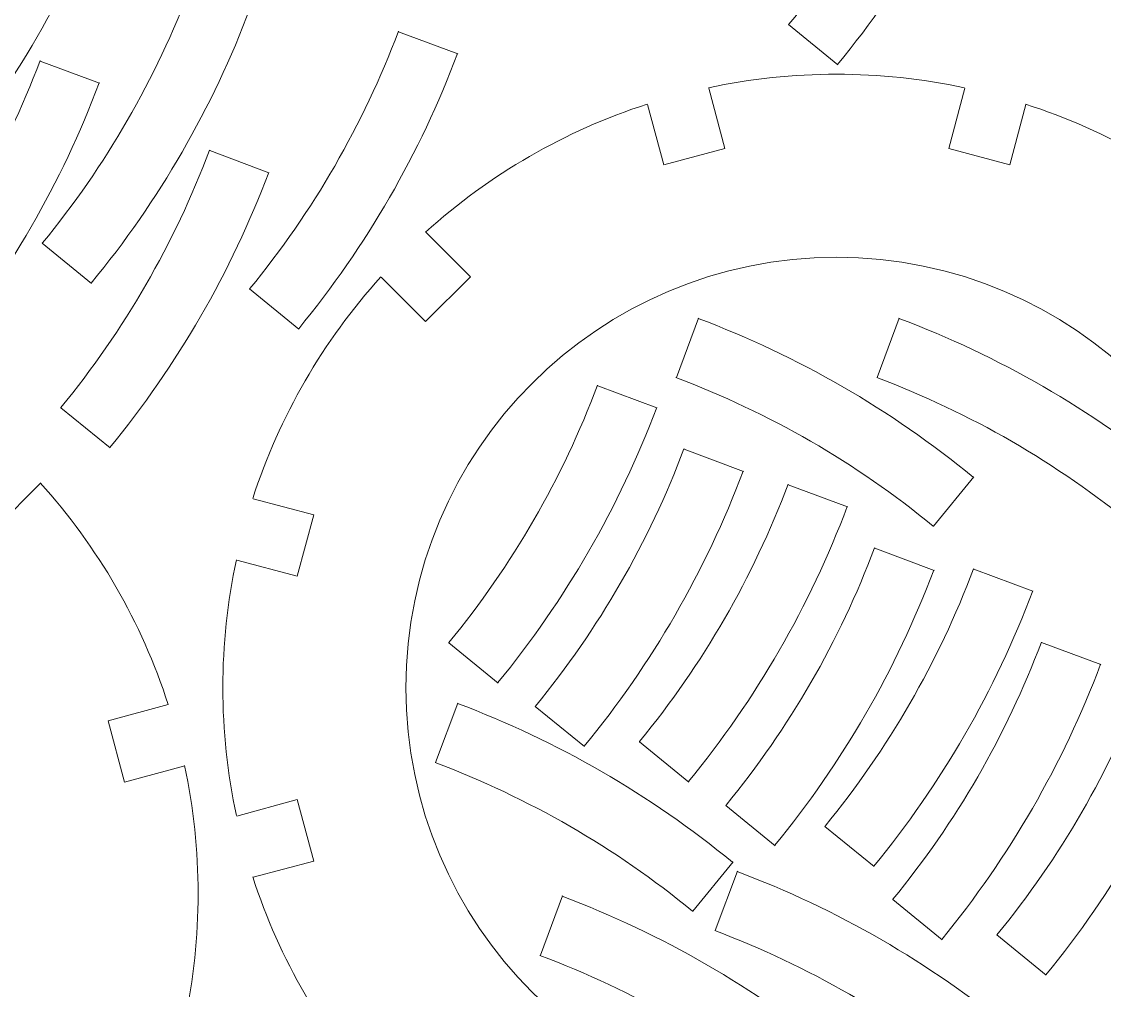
# Model space of a CAD drawing. Header units: centimetres. Extents: x -233 to -82, y 123 to 153.
# Drawn here: x -147.67 to -142.38, y 126.03 to 130.77 of the extents above; entities that cross this region are included whole.
import ezdxf

# ---------------------------------------------------------------- set-up
doc = ezdxf.new("R2010")
doc.units = ezdxf.units.CM
doc.header["$MEASUREMENT"] = 0
doc.layers.add('layer 1', color=7, linetype='Continuous')

msp = doc.modelspace()

# ---------------------------------------------------------------- linework, layer by layer
at = {"layer": 'layer 1', "color": 1, "lineweight": 9}
for points, knots in [([(-144.22902, 137.73307), (-144.22902, 137.73307), (-140.8699, 135.79209), (-140.8699, 135.79209), (-140.8699, 135.79209), (-140.8699, 135.79209), (-138.93104, 132.43297), (-138.93104, 132.43297), (-138.93104, 132.43297), (-138.93104, 132.43297), (-138.93319, 128.55101), (-138.93319, 128.55101), (-138.93319, 128.55101), (-138.93319, 128.55101), (-140.87198, 125.19182), (-140.87198, 125.19182), (-140.87198, 125.19182), (-140.87198, 125.19182), (-144.23329, 123.25299), (-144.23329, 123.25299), (-144.23329, 123.25299), (-144.23329, 123.25299), (-144.67563, 123.25299), (-144.67563, 123.25299), (-144.67563, 123.25299), (-144.67563, 123.25299), (-144.67563, 123.56414), (-144.67563, 123.56414), (-144.67563, 123.56414), (-144.67563, 123.56414), (-144.31584, 123.56414), (-144.31584, 123.56414), (-144.31584, 123.56414), (-144.31584, 123.56414), (-141.10062, 125.41834), (-141.10062, 125.41834), (-141.10062, 125.41834), (-141.10062, 125.41834), (-139.24219, 128.63567), (-139.24219, 128.63567), (-139.24219, 128.63567), (-139.24219, 128.63567), (-139.24219, 132.34831), (-139.24219, 132.34831), (-139.24219, 132.34831), (-139.24219, 132.34831), (-141.09642, 135.56564), (-141.09642, 135.56564), (-141.09642, 135.56564), (-141.09642, 135.56564), (-144.31368, 137.42404), (-144.31368, 137.42404), (-144.31368, 137.42404), (-144.31368, 137.42404), (-145.67685, 137.42404), (-145.67685, 137.42404), (-145.67685, 137.42404), (-145.67685, 137.42404), (-145.67685, 137.73307), (-145.67685, 137.73307), (-145.67685, 137.73307), (-145.67685, 137.73307), (-144.22902, 137.73307), (-144.22902, 137.73307)], [0, 0, 0, 0, 0.0588235, 0.0588235, 0.0588235, 0.0588235, 0.1176471, 0.1176471, 0.1176471, 0.1176471, 0.1764706, 0.1764706, 0.1764706, 0.1764706, 0.2352941, 0.2352941, 0.2352941, 0.2352941, 0.2941176, 0.2941176, 0.2941176, 0.2941176, 0.3529412, 0.3529412, 0.3529412, 0.3529412, 0.4117647, 0.4117647, 0.4117647, 0.4117647, 0.4705882, 0.4705882, 0.4705882, 0.4705882, 0.5294118, 0.5294118, 0.5294118, 0.5294118, 0.5882353, 0.5882353, 0.5882353, 0.5882353, 0.6470588, 0.6470588, 0.6470588, 0.6470588, 0.7058824, 0.7058824, 0.7058824, 0.7058824, 0.7647059, 0.7647059, 0.7647059, 0.7647059, 0.8235294, 0.8235294, 0.8235294, 0.8235294, 0.8823529, 0.8823529, 0.8823529, 0.8823529, 1, 1, 1, 1]), ([(-143.68243, 130.55611), (-143.35149, 130.95905), (-143.08903, 131.41367), (-142.90558, 131.90178), (-142.90558, 131.90178), (-142.90558, 131.90178), (-142.9041, 131.90012), (-142.9041, 131.90012), (-142.9041, 131.90012), (-142.9041, 131.90012), (-143.19408, 132.00807), (-143.19408, 132.00807), (-143.19408, 132.00807), (-143.19408, 132.00807), (-143.19489, 132.0105), (-143.19489, 132.0105), (-143.19489, 132.0105), (-143.36638, 131.55408), (-143.61181, 131.12902), (-143.92126, 130.75229), (-143.92126, 130.75229), (-143.92126, 130.75229), (-143.92225, 130.75077), (-143.92225, 130.75077), (-143.92225, 130.75077), (-143.92225, 130.75077), (-143.68092, 130.55392), (-143.68092, 130.55392)], [0, 0, 0, 0, 0.125, 0.125, 0.125, 0.125, 0.25, 0.25, 0.25, 0.25, 0.375, 0.375, 0.375, 0.375, 0.5, 0.5, 0.5, 0.5, 0.625, 0.625, 0.625, 0.625, 0.75, 0.75, 0.75, 0.75, 1, 1, 1, 1]), ([(-148.04041, 130.0503), (-147.70947, 130.45324), (-147.44704, 130.90787), (-147.26356, 131.39597), (-147.26356, 131.39597), (-147.26356, 131.39597), (-147.26208, 131.39431), (-147.26208, 131.39431), (-147.26208, 131.39431), (-147.26208, 131.39431), (-147.55206, 131.50226), (-147.55206, 131.50226), (-147.55206, 131.50226), (-147.55206, 131.50226), (-147.55287, 131.5047), (-147.55287, 131.5047), (-147.55287, 131.5047), (-147.72439, 131.04827), (-147.96978, 130.62321), (-148.27928, 130.24648), (-148.27928, 130.24648), (-148.27928, 130.24648), (-148.28023, 130.24496), (-148.28023, 130.24496), (-148.28023, 130.24496), (-148.28023, 130.24496), (-148.03893, 130.04811), (-148.03893, 130.04811)], [0, 0, 0, 0, 0.125, 0.125, 0.125, 0.125, 0.25, 0.25, 0.25, 0.25, 0.375, 0.375, 0.375, 0.375, 0.5, 0.5, 0.5, 0.5, 0.625, 0.625, 0.625, 0.625, 0.75, 0.75, 0.75, 0.75, 1, 1, 1, 1]), ([(-147.33203, 129.48692), (-147.00109, 129.88987), (-146.73866, 130.34449), (-146.55518, 130.83259), (-146.55518, 130.83259), (-146.55518, 130.83259), (-146.55373, 130.83094), (-146.55373, 130.83094), (-146.55373, 130.83094), (-146.55373, 130.83094), (-146.84365, 130.93889), (-146.84365, 130.93889), (-146.84365, 130.93889), (-146.84365, 130.93889), (-146.84449, 130.94132), (-146.84449, 130.94132), (-146.84449, 130.94132), (-147.01598, 130.4849), (-147.26141, 130.05983), (-147.57086, 129.6831), (-147.57086, 129.6831), (-147.57086, 129.6831), (-147.57182, 129.68159), (-147.57182, 129.68159), (-147.57182, 129.68159), (-147.57182, 129.68159), (-147.33052, 129.48474), (-147.33052, 129.48474)], [0, 0, 0, 0, 0.125, 0.125, 0.125, 0.125, 0.25, 0.25, 0.25, 0.25, 0.375, 0.375, 0.375, 0.375, 0.5, 0.5, 0.5, 0.5, 0.625, 0.625, 0.625, 0.625, 0.75, 0.75, 0.75, 0.75, 1, 1, 1, 1]), ([(-146.31793, 129.26372), (-145.98699, 129.66666), (-145.72456, 130.12128), (-145.54112, 130.60939), (-145.54112, 130.60939), (-145.54112, 130.60939), (-145.53964, 130.60773), (-145.53964, 130.60773), (-145.53964, 130.60773), (-145.53964, 130.60773), (-145.82962, 130.71568), (-145.82962, 130.71568), (-145.82962, 130.71568), (-145.82962, 130.71568), (-145.83039, 130.71811), (-145.83039, 130.71811), (-145.83039, 130.71811), (-146.00195, 130.26169), (-146.24731, 129.83663), (-146.5568, 129.4599), (-146.5568, 129.4599), (-146.5568, 129.4599), (-146.55779, 129.45838), (-146.55779, 129.45838), (-146.55779, 129.45838), (-146.55779, 129.45838), (-146.31649, 129.26153), (-146.31649, 129.26153)], [0, 0, 0, 0, 0.125, 0.125, 0.125, 0.125, 0.25, 0.25, 0.25, 0.25, 0.375, 0.375, 0.375, 0.375, 0.5, 0.5, 0.5, 0.5, 0.625, 0.625, 0.625, 0.625, 0.75, 0.75, 0.75, 0.75, 1, 1, 1, 1]), ([(-148.07028, 129.12037), (-147.73934, 129.52331), (-147.47691, 129.97793), (-147.29343, 130.46604), (-147.29343, 130.46604), (-147.29343, 130.46604), (-147.29198, 130.46438), (-147.29198, 130.46438), (-147.29198, 130.46438), (-147.29198, 130.46438), (-147.58196, 130.57233), (-147.58196, 130.57233), (-147.58196, 130.57233), (-147.58196, 130.57233), (-147.58274, 130.57476), (-147.58274, 130.57476), (-147.58274, 130.57476), (-147.75426, 130.11834), (-147.99965, 129.69328), (-148.30911, 129.31655), (-148.30911, 129.31655), (-148.30911, 129.31655), (-148.3101, 129.31503), (-148.3101, 129.31503), (-148.3101, 129.31503), (-148.3101, 129.31503), (-148.0688, 129.11818), (-148.0688, 129.11818)], [0, 0, 0, 0, 0.125, 0.125, 0.125, 0.125, 0.25, 0.25, 0.25, 0.25, 0.375, 0.375, 0.375, 0.375, 0.5, 0.5, 0.5, 0.5, 0.625, 0.625, 0.625, 0.625, 0.75, 0.75, 0.75, 0.75, 1, 1, 1, 1]), ([(-144.3118, 130.44056), (-144.3118, 130.44056), (-144.23349, 130.14426), (-144.23349, 130.14426), (-144.23349, 130.14426), (-144.23349, 130.14426), (-144.53194, 130.06591), (-144.53194, 130.06591)], [0, 0, 0, 0, 0.3333333, 0.3333333, 0.3333333, 0.3333333, 1, 1, 1, 1]), ([(-142.76241, 130.36012), (-142.76241, 130.36012), (-142.84072, 130.0659), (-142.84072, 130.0659), (-142.84072, 130.0659), (-142.84072, 130.0659), (-143.13917, 130.14425), (-143.13917, 130.14425)], [0, 0, 0, 0, 0.3333333, 0.3333333, 0.3333333, 0.3333333, 1, 1, 1, 1]), ([(-147.24158, 128.6826), (-146.91064, 129.08554), (-146.64821, 129.54016), (-146.46473, 130.02827), (-146.46473, 130.02827), (-146.46473, 130.02827), (-146.46328, 130.02661), (-146.46328, 130.02661), (-146.46328, 130.02661), (-146.46328, 130.02661), (-146.75323, 130.13456), (-146.75323, 130.13456), (-146.75323, 130.13456), (-146.75323, 130.13456), (-146.75404, 130.13699), (-146.75404, 130.13699), (-146.75404, 130.13699), (-146.92556, 129.68057), (-147.17095, 129.25551), (-147.48045, 128.87878), (-147.48045, 128.87878), (-147.48045, 128.87878), (-147.4814, 128.87726), (-147.4814, 128.87726), (-147.4814, 128.87726), (-147.4814, 128.87726), (-147.2401, 128.68041), (-147.2401, 128.68041)], [0, 0, 0, 0, 0.125, 0.125, 0.125, 0.125, 0.25, 0.25, 0.25, 0.25, 0.375, 0.375, 0.375, 0.375, 0.5, 0.5, 0.5, 0.5, 0.625, 0.625, 0.625, 0.625, 0.75, 0.75, 0.75, 0.75, 1, 1, 1, 1]), ([(-145.69609, 129.73573), (-145.69609, 129.73573), (-145.47808, 129.51768), (-145.47808, 129.51768), (-145.47808, 129.51768), (-145.47808, 129.51768), (-145.69821, 129.29966), (-145.69821, 129.29966), (-145.69821, 129.29966), (-145.69821, 129.29966), (-145.91411, 129.5156), (-145.91411, 129.5156)], [0, 0, 0, 0, 0.25, 0.25, 0.25, 0.25, 0.5, 0.5, 0.5, 0.5, 1, 1, 1, 1]), ([(-145.79347, 127.50792), (-145.79347, 126.34534), (-144.85102, 125.4029), (-143.68844, 125.4029), (-143.68844, 125.4029), (-142.52587, 125.4029), (-141.58345, 126.34534), (-141.58345, 127.50792), (-141.58345, 127.50792), (-141.58345, 128.6705), (-142.52587, 129.61295), (-143.68844, 129.61295), (-143.68844, 129.61295), (-144.85102, 129.61295), (-145.79347, 128.6705), (-145.79347, 127.50792)], [0, 0, 0, 0, 0.2, 0.2, 0.2, 0.2, 0.4, 0.4, 0.4, 0.4, 0.6, 0.6, 0.6, 0.6, 1, 1, 1, 1]), ([(-143.01901, 128.53721), (-143.42196, 128.86815), (-143.87658, 129.13059), (-144.36468, 129.31406), (-144.36468, 129.31406), (-144.36468, 129.31406), (-144.36303, 129.31551), (-144.36303, 129.31551), (-144.36303, 129.31551), (-144.36303, 129.31551), (-144.47098, 129.02556), (-144.47098, 129.02556), (-144.47098, 129.02556), (-144.47098, 129.02556), (-144.47341, 129.02475), (-144.47341, 129.02475), (-144.47341, 129.02475), (-144.01699, 128.85327), (-143.59192, 128.60784), (-143.21519, 128.29838), (-143.21519, 128.29838), (-143.21519, 128.29838), (-143.21368, 128.29743), (-143.21368, 128.29743), (-143.21368, 128.29743), (-143.21368, 128.29743), (-143.01683, 128.53873), (-143.01683, 128.53873)], [0, 0, 0, 0, 0.125, 0.125, 0.125, 0.125, 0.25, 0.25, 0.25, 0.25, 0.375, 0.375, 0.375, 0.375, 0.5, 0.5, 0.5, 0.5, 0.625, 0.625, 0.625, 0.625, 0.75, 0.75, 0.75, 0.75, 1, 1, 1, 1]), ([(-142.03706, 128.53721), (-142.43996, 128.86815), (-142.89459, 129.13059), (-143.38269, 129.31406), (-143.38269, 129.31406), (-143.38269, 129.31406), (-143.38103, 129.31551), (-143.38103, 129.31551), (-143.38103, 129.31551), (-143.38103, 129.31551), (-143.48902, 129.02556), (-143.48902, 129.02556), (-143.48902, 129.02556), (-143.48902, 129.02556), (-143.49142, 129.02475), (-143.49142, 129.02475), (-143.49142, 129.02475), (-143.03503, 128.85327), (-142.60997, 128.60784), (-142.23324, 128.29838), (-142.23324, 128.29838), (-142.23324, 128.29838), (-142.23172, 128.29743), (-142.23172, 128.29743), (-142.23172, 128.29743), (-142.23172, 128.29743), (-142.03487, 128.53873), (-142.03487, 128.53873)], [0, 0, 0, 0, 0.125, 0.125, 0.125, 0.125, 0.25, 0.25, 0.25, 0.25, 0.375, 0.375, 0.375, 0.375, 0.5, 0.5, 0.5, 0.5, 0.625, 0.625, 0.625, 0.625, 0.75, 0.75, 0.75, 0.75, 1, 1, 1, 1]), ([(-145.34409, 127.53307), (-145.01315, 127.93602), (-144.75072, 128.39064), (-144.56724, 128.87874), (-144.56724, 128.87874), (-144.56724, 128.87874), (-144.56579, 128.87709), (-144.56579, 128.87709), (-144.56579, 128.87709), (-144.56579, 128.87709), (-144.85578, 128.98504), (-144.85578, 128.98504), (-144.85578, 128.98504), (-144.85578, 128.98504), (-144.85655, 128.98747), (-144.85655, 128.98747), (-144.85655, 128.98747), (-145.02807, 128.53105), (-145.27346, 128.10598), (-145.58292, 127.72925), (-145.58292, 127.72925), (-145.58292, 127.72925), (-145.58391, 127.72774), (-145.58391, 127.72774), (-145.58391, 127.72774), (-145.58391, 127.72774), (-145.34261, 127.53089), (-145.34261, 127.53089)], [0, 0, 0, 0, 0.125, 0.125, 0.125, 0.125, 0.25, 0.25, 0.25, 0.25, 0.375, 0.375, 0.375, 0.375, 0.5, 0.5, 0.5, 0.5, 0.625, 0.625, 0.625, 0.625, 0.75, 0.75, 0.75, 0.75, 1, 1, 1, 1]), ([(-147.58029, 128.50883), (-147.58029, 128.50883), (-147.79619, 128.29296), (-147.79619, 128.29296), (-147.79619, 128.29296), (-147.79619, 128.29296), (-148.01632, 128.51306), (-148.01632, 128.51306), (-148.01632, 128.51306), (-148.01632, 128.51306), (-147.80042, 128.72896), (-147.80042, 128.72896)], [0, 0, 0, 0, 0.25, 0.25, 0.25, 0.25, 0.5, 0.5, 0.5, 0.5, 1, 1, 1, 1]), ([(-144.92121, 127.22191), (-144.59026, 127.62486), (-144.32783, 128.07948), (-144.14435, 128.56758), (-144.14435, 128.56758), (-144.14435, 128.56758), (-144.14291, 128.56593), (-144.14291, 128.56593), (-144.14291, 128.56593), (-144.14291, 128.56593), (-144.43289, 128.67388), (-144.43289, 128.67388), (-144.43289, 128.67388), (-144.43289, 128.67388), (-144.43367, 128.67631), (-144.43367, 128.67631), (-144.43367, 128.67631), (-144.60519, 128.21989), (-144.85058, 127.79482), (-145.16004, 127.41809), (-145.16004, 127.41809), (-145.16004, 127.41809), (-145.16102, 127.41658), (-145.16102, 127.41658), (-145.16102, 127.41658), (-145.16102, 127.41658), (-144.91972, 127.21973), (-144.91972, 127.21973)], [0, 0, 0, 0, 0.125, 0.125, 0.125, 0.125, 0.25, 0.25, 0.25, 0.25, 0.375, 0.375, 0.375, 0.375, 0.5, 0.5, 0.5, 0.5, 0.625, 0.625, 0.625, 0.625, 0.75, 0.75, 0.75, 0.75, 1, 1, 1, 1]), ([(-144.41214, 127.04883), (-144.0812, 127.45177), (-143.81877, 127.9064), (-143.63529, 128.3945), (-143.63529, 128.3945), (-143.63529, 128.3945), (-143.63384, 128.39284), (-143.63384, 128.39284), (-143.63384, 128.39284), (-143.63384, 128.39284), (-143.92382, 128.50079), (-143.92382, 128.50079), (-143.92382, 128.50079), (-143.92382, 128.50079), (-143.9246, 128.50323), (-143.9246, 128.50323), (-143.9246, 128.50323), (-144.09612, 128.0468), (-144.34151, 127.62174), (-144.65097, 127.24501), (-144.65097, 127.24501), (-144.65097, 127.24501), (-144.65196, 127.24349), (-144.65196, 127.24349), (-144.65196, 127.24349), (-144.65196, 127.24349), (-144.41066, 127.04664), (-144.41066, 127.04664)], [0, 0, 0, 0, 0.125, 0.125, 0.125, 0.125, 0.25, 0.25, 0.25, 0.25, 0.375, 0.375, 0.375, 0.375, 0.5, 0.5, 0.5, 0.5, 0.625, 0.625, 0.625, 0.625, 0.75, 0.75, 0.75, 0.75, 1, 1, 1, 1]), ([(-146.54064, 128.43183), (-146.54064, 128.43183), (-146.24431, 128.35351), (-146.24431, 128.35351), (-146.24431, 128.35351), (-146.24431, 128.35351), (-146.32474, 128.05294), (-146.32474, 128.05294)], [0, 0, 0, 0, 0.3333333, 0.3333333, 0.3333333, 0.3333333, 1, 1, 1, 1]), ([(-143.98925, 126.73767), (-143.65831, 127.14061), (-143.39588, 127.59524), (-143.2124, 128.08334), (-143.2124, 128.08334), (-143.2124, 128.08334), (-143.21096, 128.08168), (-143.21096, 128.08168), (-143.21096, 128.08168), (-143.21096, 128.08168), (-143.50094, 128.18963), (-143.50094, 128.18963), (-143.50094, 128.18963), (-143.50094, 128.18963), (-143.50172, 128.19207), (-143.50172, 128.19207), (-143.50172, 128.19207), (-143.67324, 127.73564), (-143.91863, 127.31058), (-144.22809, 126.93385), (-144.22809, 126.93385), (-144.22809, 126.93385), (-144.22907, 126.93233), (-144.22907, 126.93233), (-144.22907, 126.93233), (-144.22907, 126.93233), (-143.98777, 126.73548), (-143.98777, 126.73548)], [0, 0, 0, 0, 0.125, 0.125, 0.125, 0.125, 0.25, 0.25, 0.25, 0.25, 0.375, 0.375, 0.375, 0.375, 0.5, 0.5, 0.5, 0.5, 0.625, 0.625, 0.625, 0.625, 0.75, 0.75, 0.75, 0.75, 1, 1, 1, 1]), ([(-143.50529, 126.63535), (-143.17435, 127.03829), (-142.91192, 127.49292), (-142.72844, 127.98102), (-142.72844, 127.98102), (-142.72844, 127.98102), (-142.72699, 127.97936), (-142.72699, 127.97936), (-142.72699, 127.97936), (-142.72699, 127.97936), (-143.01697, 128.08731), (-143.01697, 128.08731), (-143.01697, 128.08731), (-143.01697, 128.08731), (-143.01775, 128.08975), (-143.01775, 128.08975), (-143.01775, 128.08975), (-143.18927, 127.63332), (-143.43466, 127.20826), (-143.74412, 126.83153), (-143.74412, 126.83153), (-143.74412, 126.83153), (-143.74511, 126.83001), (-143.74511, 126.83001), (-143.74511, 126.83001), (-143.74511, 126.83001), (-143.50381, 126.63316), (-143.50381, 126.63316)], [0, 0, 0, 0, 0.125, 0.125, 0.125, 0.125, 0.25, 0.25, 0.25, 0.25, 0.375, 0.375, 0.375, 0.375, 0.5, 0.5, 0.5, 0.5, 0.625, 0.625, 0.625, 0.625, 0.75, 0.75, 0.75, 0.75, 1, 1, 1, 1]), ([(-143.17335, 126.27713), (-142.84241, 126.68007), (-142.57998, 127.1347), (-142.3965, 127.6228), (-142.3965, 127.6228), (-142.3965, 127.6228), (-142.39506, 127.62114), (-142.39506, 127.62114), (-142.39506, 127.62114), (-142.39506, 127.62114), (-142.68504, 127.72909), (-142.68504, 127.72909), (-142.68504, 127.72909), (-142.68504, 127.72909), (-142.68581, 127.73153), (-142.68581, 127.73153), (-142.68581, 127.73153), (-142.85734, 127.2751), (-143.10273, 126.85004), (-143.41218, 126.47331), (-143.41218, 126.47331), (-143.41218, 126.47331), (-143.41317, 126.47179), (-143.41317, 126.47179), (-143.41317, 126.47179), (-143.41317, 126.47179), (-143.17187, 126.27494), (-143.17187, 126.27494)], [0, 0, 0, 0, 0.125, 0.125, 0.125, 0.125, 0.25, 0.25, 0.25, 0.25, 0.375, 0.375, 0.375, 0.375, 0.5, 0.5, 0.5, 0.5, 0.625, 0.625, 0.625, 0.625, 0.75, 0.75, 0.75, 0.75, 1, 1, 1, 1]), ([(-142.66429, 126.10401), (-142.33335, 126.50696), (-142.07088, 126.96158), (-141.88744, 127.44968), (-141.88744, 127.44968), (-141.88744, 127.44968), (-141.88599, 127.44803), (-141.88599, 127.44803), (-141.88599, 127.44803), (-141.88599, 127.44803), (-142.17597, 127.55598), (-142.17597, 127.55598), (-142.17597, 127.55598), (-142.17597, 127.55598), (-142.17671, 127.55841), (-142.17671, 127.55841), (-142.17671, 127.55841), (-142.34827, 127.10199), (-142.59366, 126.67692), (-142.90312, 126.30019), (-142.90312, 126.30019), (-142.90312, 126.30019), (-142.90411, 126.29868), (-142.90411, 126.29868), (-142.90411, 126.29868), (-142.90411, 126.29868), (-142.66281, 126.10183), (-142.66281, 126.10183)], [0, 0, 0, 0, 0.125, 0.125, 0.125, 0.125, 0.25, 0.25, 0.25, 0.25, 0.375, 0.375, 0.375, 0.375, 0.5, 0.5, 0.5, 0.5, 0.625, 0.625, 0.625, 0.625, 0.75, 0.75, 0.75, 0.75, 1, 1, 1, 1]), ([(-146.87545, 127.12666), (-146.87545, 127.12666), (-147.16967, 127.04622), (-147.16967, 127.04622), (-147.16967, 127.04622), (-147.16967, 127.04622), (-147.2501, 127.34679), (-147.2501, 127.34679), (-147.2501, 127.34679), (-147.2501, 127.34679), (-146.95589, 127.42511), (-146.95589, 127.42511)], [0, 0, 0, 0, 0.25, 0.25, 0.25, 0.25, 0.5, 0.5, 0.5, 0.5, 1, 1, 1, 1]), ([(-144.19622, 126.65437), (-144.59916, 126.98531), (-145.05379, 127.24774), (-145.54189, 127.43122), (-145.54189, 127.43122), (-145.54189, 127.43122), (-145.54023, 127.43267), (-145.54023, 127.43267), (-145.54023, 127.43267), (-145.54023, 127.43267), (-145.64818, 127.14272), (-145.64818, 127.14272), (-145.64818, 127.14272), (-145.64818, 127.14272), (-145.65062, 127.14191), (-145.65062, 127.14191), (-145.65062, 127.14191), (-145.19419, 126.97042), (-144.76913, 126.72499), (-144.3924, 126.41554), (-144.3924, 126.41554), (-144.3924, 126.41554), (-144.39088, 126.41458), (-144.39088, 126.41458), (-144.39088, 126.41458), (-144.39088, 126.41458), (-144.19403, 126.65588), (-144.19403, 126.65588)], [0, 0, 0, 0, 0.125, 0.125, 0.125, 0.125, 0.25, 0.25, 0.25, 0.25, 0.375, 0.375, 0.375, 0.375, 0.5, 0.5, 0.5, 0.5, 0.625, 0.625, 0.625, 0.625, 0.75, 0.75, 0.75, 0.75, 1, 1, 1, 1]), ([(-146.62108, 126.88033), (-146.62108, 126.88033), (-146.32475, 126.96076), (-146.32475, 126.96076), (-146.32475, 126.96076), (-146.32475, 126.96076), (-146.24432, 126.6602), (-146.24432, 126.6602), (-146.24432, 126.6602), (-146.24432, 126.6602), (-146.54065, 126.58188), (-146.54065, 126.58188)], [0, 0, 0, 0, 0.25, 0.25, 0.25, 0.25, 0.5, 0.5, 0.5, 0.5, 1, 1, 1, 1]), ([(-142.82879, 125.83257), (-143.23173, 126.16351), (-143.68636, 126.42594), (-144.17446, 126.60942), (-144.17446, 126.60942), (-144.17446, 126.60942), (-144.1728, 126.61087), (-144.1728, 126.61087), (-144.1728, 126.61087), (-144.1728, 126.61087), (-144.28075, 126.32089), (-144.28075, 126.32089), (-144.28075, 126.32089), (-144.28075, 126.32089), (-144.28319, 126.32011), (-144.28319, 126.32011), (-144.28319, 126.32011), (-143.82677, 126.14863), (-143.4017, 125.9032), (-143.02497, 125.59374), (-143.02497, 125.59374), (-143.02497, 125.59374), (-143.02345, 125.59279), (-143.02345, 125.59279), (-143.02345, 125.59279), (-143.02345, 125.59279), (-142.8266, 125.83409), (-142.8266, 125.83409)], [0, 0, 0, 0, 0.125, 0.125, 0.125, 0.125, 0.25, 0.25, 0.25, 0.25, 0.375, 0.375, 0.375, 0.375, 0.5, 0.5, 0.5, 0.5, 0.625, 0.625, 0.625, 0.625, 0.75, 0.75, 0.75, 0.75, 1, 1, 1, 1]), ([(-143.68378, 125.71117), (-144.08672, 126.04211), (-144.54134, 126.30454), (-145.02945, 126.48802), (-145.02945, 126.48802), (-145.02945, 126.48802), (-145.02779, 126.48947), (-145.02779, 126.48947), (-145.02779, 126.48947), (-145.02779, 126.48947), (-145.13574, 126.19952), (-145.13574, 126.19952), (-145.13574, 126.19952), (-145.13574, 126.19952), (-145.13817, 126.19871), (-145.13817, 126.19871), (-145.13817, 126.19871), (-144.68175, 126.02722), (-144.25669, 125.78179), (-143.87996, 125.47234), (-143.87996, 125.47234), (-143.87996, 125.47234), (-143.87844, 125.47138), (-143.87844, 125.47138), (-143.87844, 125.47138), (-143.87844, 125.47138), (-143.68159, 125.71268), (-143.68159, 125.71268)], [0, 0, 0, 0, 0.125, 0.125, 0.125, 0.125, 0.25, 0.25, 0.25, 0.25, 0.375, 0.375, 0.375, 0.375, 0.5, 0.5, 0.5, 0.5, 0.625, 0.625, 0.625, 0.625, 0.75, 0.75, 0.75, 0.75, 1, 1, 1, 1])]:
    msp.add_open_spline(points, degree=3, knots=knots, dxfattribs=at)
for points in [[(-143.06254, 130.44228), (-143.47505, 130.53027), (-143.90152, 130.5303), (-144.31409, 130.44232)], [(-143.13916, 130.14425), (-143.13916, 130.14425), (-143.06084, 130.44054), (-143.06084, 130.44054)], [(-144.61376, 130.36205), (-145.01501, 130.23194), (-145.38434, 130.01872), (-145.69764, 129.73629)], [(-144.53193, 130.0659), (-144.53193, 130.0659), (-144.61236, 130.36012), (-144.61236, 130.36012)], [(-141.67928, 129.73628), (-141.99255, 130.01871), (-142.36187, 130.23197), (-142.76312, 130.36204)], [(-145.91679, 129.5171), (-146.19926, 129.2038), (-146.41247, 128.83448), (-146.54258, 128.43319)], [(-146.95607, 127.42652), (-147.08617, 127.82773), (-147.29939, 128.19709), (-147.58186, 128.51036)], [(-146.62281, 128.13383), (-146.71079, 127.72129), (-146.71083, 127.29482), (-146.62284, 126.88228)], [(-146.32474, 128.05294), (-146.32474, 128.05294), (-146.62107, 128.13129), (-146.62107, 128.13129)], [(-146.87583, 125.87526), (-146.78785, 126.2878), (-146.78781, 126.71427), (-146.8758, 127.12681)], [(-146.54257, 126.58261), (-146.41246, 126.18136), (-146.19925, 125.81203), (-145.91678, 125.49873)]]:
    msp.add_open_spline(points, degree=3, dxfattribs=at)

doc.saveas('drawing.dxf')
